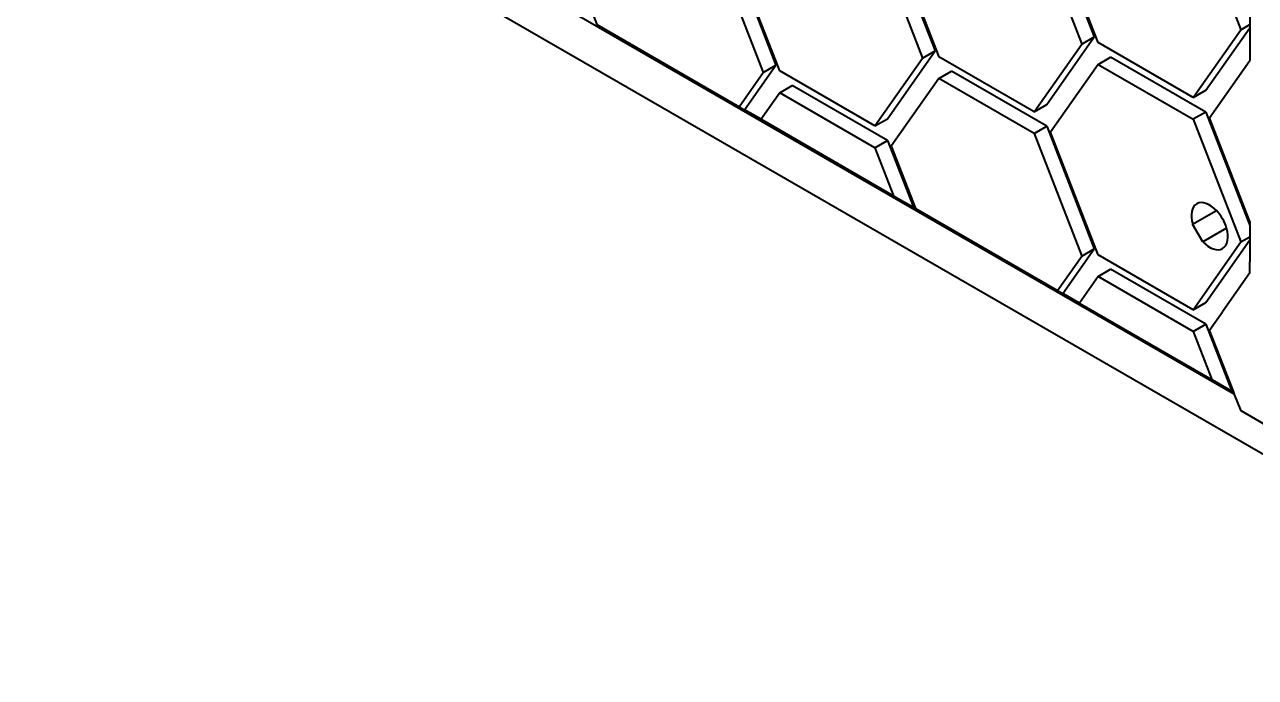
# Model space of a CAD drawing. Header units: millimetres. Extents: x 15 to 415, y 5 to 292.
# Drawn here: x 301.08 to 309.72, y 57.79 to 62.37 of the extents above; entities that cross this region are included whole.
import ezdxf

# ---------------------------------------------------------------- set-up
doc = ezdxf.new("R2010")
doc.units = ezdxf.units.MM
doc.layers.add('Geometries', color=7, linetype='Continuous')

msp = doc.modelspace()

# ---------------------------------------------------------------- linework, layer by layer
at = {"layer": 'Geometries', "linetype": 'Continuous', "lineweight": 40}
for p, q in [((309.5721, 59.7735), (301.0776, 64.6778)), ((316.4395, 55.5024), (301.0776, 64.3716)), ((309.2817, 63.1959), (309.616, 62.3344)), ((308.1641, 63.0961), (308.4984, 62.2346)), ((308.2525, 63.1472), (308.5868, 62.2857)), ((308.6132, 62.2449), (308.279, 63.1064)), ((307.0466, 62.9963), (307.3808, 62.1348)), ((307.1349, 63.0473), (307.4692, 62.1858)), ((307.1614, 63.0065), (307.4956, 62.1451)), ((306.0173, 62.9475), (306.3516, 62.086)), ((306.3781, 62.0452), (306.0438, 62.9067)), ((305.929, 62.8965), (306.2632, 62.035)), ((304.9262, 62.8069), (305.0954, 62.3708)), ((309.6789, 62.4512), (309.6789, 62.3708)), ((305.0954, 62.3708), (306.094, 61.7943)), ((309.2817, 61.8589), (309.616, 62.3344)), ((309.3701, 61.9099), (309.6789, 62.3492)), ((309.616, 62.3344), (309.6789, 62.3708)), ((309.6789, 62.3708), (309.6789, 62.3492)), ((309.6789, 62.3492), (309.6789, 62.1177)), ((308.1641, 61.7591), (308.4984, 62.2346)), ((308.2525, 61.8101), (308.5868, 62.2857)), ((308.4984, 62.2346), (308.5868, 62.2857)), ((309.2817, 61.8589), (308.6132, 62.2449)), ((307.0466, 61.6593), (307.3808, 62.1348)), ((307.1349, 61.7103), (307.4692, 62.1858)), ((307.3808, 62.1348), (307.4692, 62.1858)), ((308.1641, 61.7591), (307.4956, 62.1451)), ((308.6132, 62.0918), (308.7016, 62.1428)), ((309.3701, 61.7568), (308.7016, 62.1428)), ((306.094, 61.7943), (306.2632, 62.035)), ((306.1314, 61.7727), (306.3516, 62.086)), ((306.2632, 62.035), (306.3516, 62.086)), ((307.0466, 61.6593), (306.3781, 62.0452)), ((307.4956, 61.992), (307.584, 62.043)), ((308.2525, 61.657), (307.584, 62.043)), ((308.6132, 62.0918), (308.279, 61.6162)), ((308.6132, 62.0918), (309.2817, 61.7058)), ((309.3965, 61.7161), (309.6789, 62.1177)), ((307.4956, 61.992), (307.1614, 61.5164)), ((308.1641, 61.606), (307.4956, 61.992)), ((306.3781, 61.8921), (306.2472, 61.7059)), ((306.3781, 61.8921), (306.4665, 61.9432)), ((307.0466, 61.5062), (306.3781, 61.8921)), ((307.1349, 61.5572), (306.4665, 61.9432)), ((309.2817, 61.8589), (309.3701, 61.9099)), ((306.094, 61.7943), (306.1314, 61.7727)), ((308.1641, 61.7591), (308.2525, 61.8101)), ((306.2472, 61.7059), (306.1314, 61.7727)), ((306.2472, 61.7059), (307.1775, 61.1688)), ((307.0466, 61.6593), (307.1349, 61.7103)), ((309.3701, 61.7568), (309.2817, 61.7058)), ((309.2817, 61.7058), (309.616, 60.8443)), ((309.3701, 61.7568), (309.6789, 60.9611)), ((309.6789, 60.9884), (309.3965, 61.7161)), ((308.1641, 61.606), (308.2525, 61.657)), ((308.1641, 61.606), (308.4984, 60.7445)), ((308.2525, 61.657), (308.5868, 60.7956)), ((308.6132, 60.7547), (308.279, 61.6162)), ((307.0466, 61.5062), (307.1349, 61.5572)), ((307.1349, 61.5572), (307.3169, 61.0883)), ((307.1614, 61.5164), (307.3306, 61.0804)), ((307.0466, 61.5062), (307.1775, 61.1688)), ((307.1775, 61.1688), (307.3169, 61.0883)), ((307.3306, 61.0804), (307.3169, 61.0883)), ((307.3306, 61.0804), (308.3292, 60.5038)), ((309.2773, 60.969), (309.4441, 61.0653)), ((309.3483, 60.8461), (309.2773, 60.969)), ((309.5151, 60.9424), (309.3483, 60.8461)), ((309.6789, 60.9884), (309.6789, 60.9611)), ((309.6789, 60.9611), (309.6789, 60.8806)), ((309.2817, 60.3688), (309.616, 60.8443)), ((309.3701, 60.4198), (309.6789, 60.8591)), ((309.616, 60.8443), (309.6789, 60.8806)), ((309.6789, 60.8806), (309.6789, 60.8591)), ((309.6789, 60.8591), (309.6789, 60.7377)), ((308.3292, 60.5038), (308.4984, 60.7445)), ((308.3665, 60.4823), (308.5868, 60.7956)), ((308.4984, 60.7445), (308.5868, 60.7956)), ((309.2817, 60.3688), (308.6132, 60.7547)), ((308.6132, 60.6017), (308.7016, 60.6527)), ((309.3701, 60.2667), (308.7016, 60.6527)), ((309.6789, 60.7377), (309.6789, 60.7039)), ((309.6789, 60.6276), (309.6789, 60.7039)), ((308.6132, 60.6017), (308.4823, 60.4154)), ((309.2817, 60.2157), (308.6132, 60.6017)), ((309.6789, 60.6276), (309.487, 60.3547)), ((308.3292, 60.5038), (308.3665, 60.4823)), ((308.4823, 60.4154), (308.3665, 60.4823)), ((308.4823, 60.4154), (309.4126, 59.8783)), ((309.2817, 60.3688), (309.3701, 60.4198)), ((309.3965, 60.226), (309.487, 60.3547)), ((309.2817, 60.2157), (309.3701, 60.2667)), ((309.3701, 60.2667), (309.5521, 59.7978)), ((309.5657, 59.7899), (309.3965, 60.226)), ((309.2817, 60.2157), (309.4126, 59.8783)), ((309.4126, 59.8783), (309.5521, 59.7978)), ((309.5657, 59.7899), (309.5521, 59.7978)), ((309.5721, 59.7735), (309.5657, 59.7899)), ((309.6168, 59.6584), (309.5721, 59.7735)), ((313.934, 57.1658), (309.6168, 59.6584))]:
    msp.add_line(p, q, dxfattribs=at)
for start_param, end_param in [(3.141593, 4.310164), (1.973022, 3.141593), (1.168571, 1.973022), (5.114614, 7.451756)]:
    msp.add_ellipse((309.3962, 60.9557), major_axis=(0.0906, -0.157), ratio=0.57735, start_param=start_param, end_param=end_param, dxfattribs=at)

doc.saveas('drawing.dxf')
